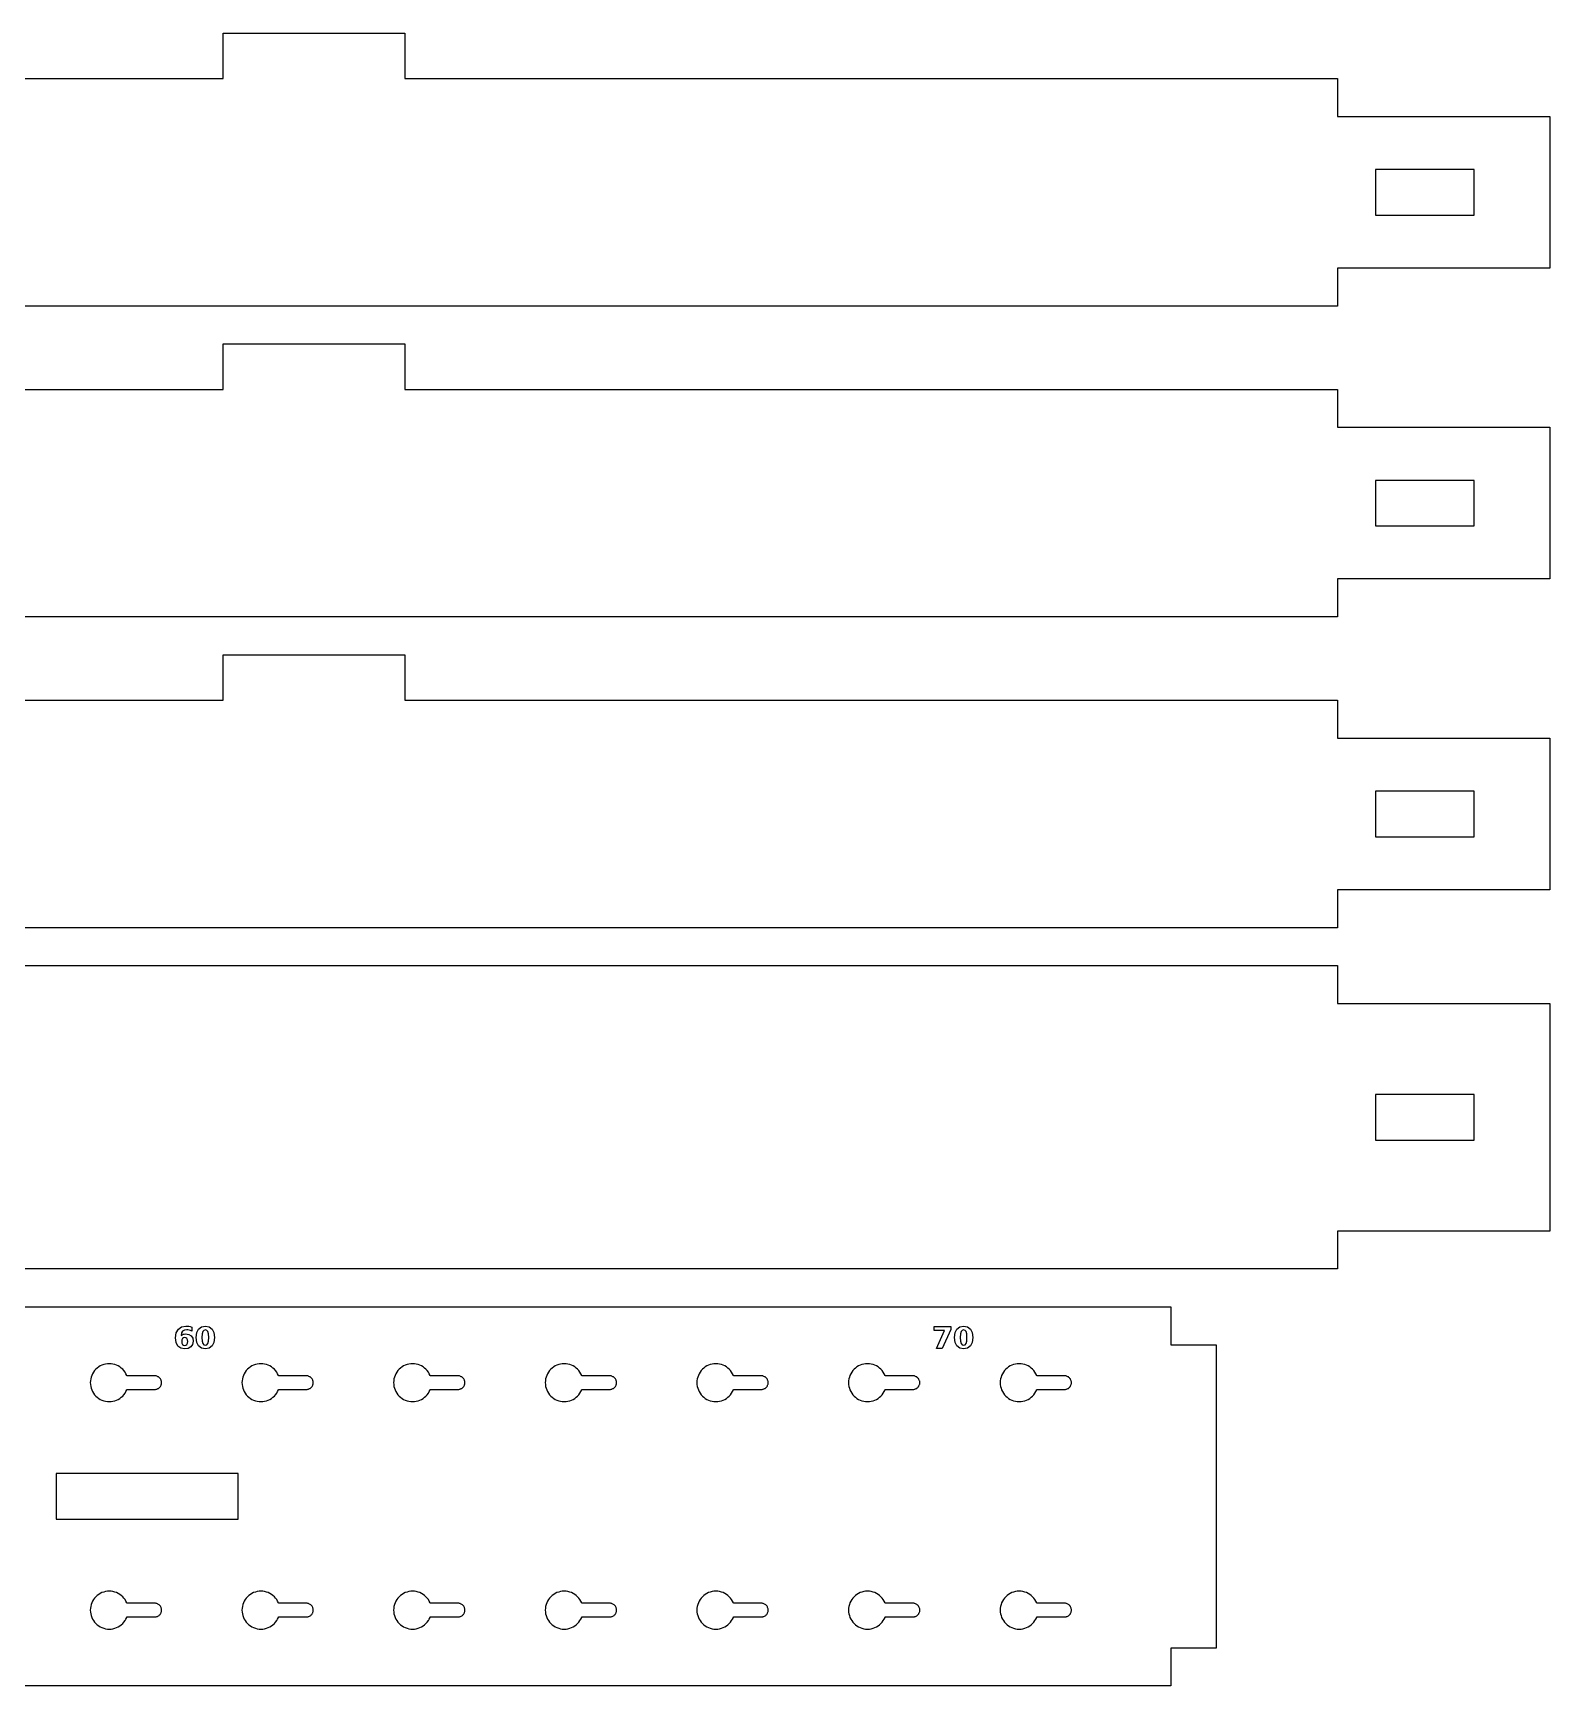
# Model space of a CAD drawing. Header units: millimetres. Extents: x 12 to 808, y 12 to 450.
# Drawn here: x 608.5 to 808.5, y 232.5 to 450.5 of the extents above; entities that cross this region are included whole.
import ezdxf

# ---------------------------------------------------------------- set-up
doc = ezdxf.new("R2010")
doc.units = ezdxf.units.MM
doc.layers.add('CUT', color=1, linetype='Continuous')
doc.layers.add('ENGRAVE', color=5, linetype='Continuous')

msp = doc.modelspace()

# ---------------------------------------------------------------- linework, layer by layer
at = {"layer": 'CUT', "color": 1}
for points in [[(413.5, 450.5), (437.5, 450.5), (437.5, 444.5), (523.5, 444.5), (523.5, 450.5), (547.5, 450.5), (547.5, 444.5), (633.5, 444.5), (633.5, 450.5), (657.5, 450.5), (657.5, 444.5), (780.5, 444.5), (780.5, 439.5), (808.5, 439.5), (808.5, 419.5), (780.5, 419.5), (780.5, 414.5), (40.5, 414.5)], [(413.5, 409.5), (437.5, 409.5), (437.5, 403.5), (523.5, 403.5), (523.5, 409.5), (547.5, 409.5), (547.5, 403.5), (633.5, 403.5), (633.5, 409.5), (657.5, 409.5), (657.5, 403.5), (780.5, 403.5), (780.5, 398.5), (808.5, 398.5), (808.5, 378.5), (780.5, 378.5), (780.5, 373.5), (40.5, 373.5)], [(413.5, 368.5), (437.5, 368.5), (437.5, 362.5), (523.5, 362.5), (523.5, 368.5), (547.5, 368.5), (547.5, 362.5), (633.5, 362.5), (633.5, 368.5), (657.5, 368.5), (657.5, 362.5), (780.5, 362.5), (780.5, 357.5), (808.5, 357.5), (808.5, 337.5), (780.5, 337.5), (780.5, 332.5), (40.5, 332.5)]]:
    msp.add_lwpolyline(points, dxfattribs=at)
for points in [[(798.5, 426.5), (798.5, 432.5), (785.5, 432.5), (785.5, 426.5)], [(798.5, 385.5), (798.5, 391.5), (785.5, 391.5), (785.5, 385.5)], [(798.5, 344.5), (798.5, 350.5), (785.5, 350.5), (785.5, 344.5)], [(12.5, 322.5), (40.5, 322.5), (40.5, 327.5), (780.5, 327.5), (780.5, 322.5), (808.5, 322.5), (808.5, 292.5), (780.5, 292.5), (780.5, 287.5), (40.5, 287.5), (40.5, 292.5), (12.5, 292.5)], [(798.5, 304.5), (798.5, 310.5), (785.5, 310.5), (785.5, 304.5)], [(12.5, 277.5), (18.5, 277.5), (18.5, 282.5), (758.5, 282.5), (758.5, 277.5), (764.5, 277.5), (764.5, 237.5), (758.5, 237.5), (758.5, 232.5), (18.5, 232.5), (18.5, 237.5), (12.5, 237.5)], [(619.89, 270.42), (620.09, 270.57), (620.27, 270.73), (620.43, 270.91), (620.58, 271.11), (620.7, 271.32), (620.81, 271.54), (620.83, 271.6), (624.5, 271.6), (624.59, 271.6), (624.68, 271.62), (624.76, 271.64), (624.84, 271.67), (624.92, 271.71), (625, 271.75), (625.07, 271.8), (625.14, 271.86), (625.2, 271.93), (625.25, 272), (625.29, 272.08), (625.33, 272.16), (625.36, 272.24), (625.38, 272.32), (625.4, 272.41), (625.4, 272.5), (625.4, 272.59), (625.38, 272.68), (625.36, 272.76), (625.33, 272.84), (625.29, 272.92), (625.25, 273), (625.2, 273.07), (625.14, 273.14), (625.07, 273.2), (625, 273.25), (624.92, 273.29), (624.84, 273.33), (624.76, 273.36), (624.68, 273.38), (624.59, 273.4), (624.5, 273.4), (620.83, 273.4), (620.81, 273.46), (620.7, 273.68), (620.58, 273.89), (620.43, 274.09), (620.27, 274.27), (620.09, 274.43), (619.89, 274.58), (619.68, 274.7), (619.46, 274.81), (619.23, 274.89), (618.99, 274.95), (618.75, 274.99), (618.5, 275), (618.25, 274.99), (618.01, 274.95), (617.77, 274.89), (617.54, 274.81), (617.32, 274.7), (617.11, 274.58), (616.91, 274.43), (616.73, 274.27), (616.57, 274.09), (616.42, 273.89), (616.3, 273.68), (616.19, 273.46), (616.11, 273.23), (616.05, 272.99), (616.01, 272.75), (616, 272.5), (616.01, 272.25), (616.05, 272.01), (616.11, 271.77), (616.19, 271.54), (616.3, 271.32), (616.42, 271.11), (616.57, 270.91), (616.73, 270.73), (616.91, 270.57), (617.11, 270.42), (617.32, 270.3), (617.54, 270.19), (617.77, 270.11), (618.01, 270.05), (618.25, 270.01), (618.5, 270), (618.75, 270.01), (618.99, 270.05), (619.23, 270.11), (619.46, 270.19), (619.68, 270.3)], [(639.89, 270.42), (640.09, 270.57), (640.27, 270.73), (640.43, 270.91), (640.58, 271.11), (640.7, 271.32), (640.81, 271.54), (640.83, 271.6), (644.5, 271.6), (644.59, 271.6), (644.68, 271.62), (644.76, 271.64), (644.84, 271.67), (644.92, 271.71), (645, 271.75), (645.07, 271.8), (645.14, 271.86), (645.2, 271.93), (645.25, 272), (645.29, 272.08), (645.33, 272.16), (645.36, 272.24), (645.38, 272.32), (645.4, 272.41), (645.4, 272.5), (645.4, 272.59), (645.38, 272.68), (645.36, 272.76), (645.33, 272.84), (645.29, 272.92), (645.25, 273), (645.2, 273.07), (645.14, 273.14), (645.07, 273.2), (645, 273.25), (644.92, 273.29), (644.84, 273.33), (644.76, 273.36), (644.68, 273.38), (644.59, 273.4), (644.5, 273.4), (640.83, 273.4), (640.81, 273.46), (640.7, 273.68), (640.58, 273.89), (640.43, 274.09), (640.27, 274.27), (640.09, 274.43), (639.89, 274.58), (639.68, 274.7), (639.46, 274.81), (639.23, 274.89), (638.99, 274.95), (638.75, 274.99), (638.5, 275), (638.25, 274.99), (638.01, 274.95), (637.77, 274.89), (637.54, 274.81), (637.32, 274.7), (637.11, 274.58), (636.91, 274.43), (636.73, 274.27), (636.57, 274.09), (636.42, 273.89), (636.3, 273.68), (636.19, 273.46), (636.11, 273.23), (636.05, 272.99), (636.01, 272.75), (636, 272.5), (636.01, 272.25), (636.05, 272.01), (636.11, 271.77), (636.19, 271.54), (636.3, 271.32), (636.42, 271.11), (636.57, 270.91), (636.73, 270.73), (636.91, 270.57), (637.11, 270.42), (637.32, 270.3), (637.54, 270.19), (637.77, 270.11), (638.01, 270.05), (638.25, 270.01), (638.5, 270), (638.75, 270.01), (638.99, 270.05), (639.23, 270.11), (639.46, 270.19), (639.68, 270.3)], [(660.09, 270.57), (660.27, 270.73), (660.43, 270.91), (660.58, 271.11), (660.7, 271.32), (660.81, 271.54), (660.83, 271.6), (664.5, 271.6), (664.59, 271.6), (664.68, 271.62), (664.76, 271.64), (664.84, 271.67), (664.92, 271.71), (665, 271.75), (665.07, 271.8), (665.14, 271.86), (665.2, 271.93), (665.25, 272), (665.29, 272.08), (665.33, 272.16), (665.36, 272.24), (665.38, 272.32), (665.4, 272.41), (665.4, 272.5), (665.4, 272.59), (665.38, 272.68), (665.36, 272.76), (665.33, 272.84), (665.29, 272.92), (665.25, 273), (665.2, 273.07), (665.14, 273.14), (665.07, 273.2), (665, 273.25), (664.92, 273.29), (664.84, 273.33), (664.76, 273.36), (664.68, 273.38), (664.59, 273.4), (664.5, 273.4), (660.83, 273.4), (660.81, 273.46), (660.7, 273.68), (660.58, 273.89), (660.43, 274.09), (660.27, 274.27), (660.09, 274.43), (659.89, 274.58), (659.68, 274.7), (659.46, 274.81), (659.23, 274.89), (658.99, 274.95), (658.75, 274.99), (658.5, 275), (658.25, 274.99), (658.01, 274.95), (657.77, 274.89), (657.54, 274.81), (657.32, 274.7), (657.11, 274.58), (656.91, 274.43), (656.73, 274.27), (656.57, 274.09), (656.42, 273.89), (656.3, 273.68), (656.19, 273.46), (656.11, 273.23), (656.05, 272.99), (656.01, 272.75), (656, 272.5), (656.01, 272.25), (656.05, 272.01), (656.11, 271.77), (656.19, 271.54), (656.3, 271.32), (656.42, 271.11), (656.57, 270.91), (656.73, 270.73), (656.91, 270.57), (657.11, 270.42), (657.32, 270.3), (657.54, 270.19), (657.77, 270.11), (658.01, 270.05), (658.25, 270.01), (658.5, 270), (658.75, 270.01), (658.99, 270.05), (659.23, 270.11), (659.46, 270.19), (659.68, 270.3), (659.89, 270.42)], [(680.09, 270.57), (680.27, 270.73), (680.43, 270.91), (680.58, 271.11), (680.7, 271.32), (680.81, 271.54), (680.83, 271.6), (684.5, 271.6), (684.59, 271.6), (684.68, 271.62), (684.76, 271.64), (684.84, 271.67), (684.92, 271.71), (685, 271.75), (685.07, 271.8), (685.14, 271.86), (685.2, 271.93), (685.25, 272), (685.29, 272.08), (685.33, 272.16), (685.36, 272.24), (685.38, 272.32), (685.4, 272.41), (685.4, 272.5), (685.4, 272.59), (685.38, 272.68), (685.36, 272.76), (685.33, 272.84), (685.29, 272.92), (685.25, 273), (685.2, 273.07), (685.14, 273.14), (685.07, 273.2), (685, 273.25), (684.92, 273.29), (684.84, 273.33), (684.76, 273.36), (684.68, 273.38), (684.59, 273.4), (684.5, 273.4), (680.83, 273.4), (680.81, 273.46), (680.7, 273.68), (680.58, 273.89), (680.43, 274.09), (680.27, 274.27), (680.09, 274.43), (679.89, 274.58), (679.68, 274.7), (679.46, 274.81), (679.23, 274.89), (678.99, 274.95), (678.75, 274.99), (678.5, 275), (678.25, 274.99), (678.01, 274.95), (677.77, 274.89), (677.54, 274.81), (677.32, 274.7), (677.11, 274.58), (676.91, 274.43), (676.73, 274.27), (676.57, 274.09), (676.42, 273.89), (676.3, 273.68), (676.19, 273.46), (676.11, 273.23), (676.05, 272.99), (676.01, 272.75), (676, 272.5), (676.01, 272.25), (676.05, 272.01), (676.11, 271.77), (676.19, 271.54), (676.3, 271.32), (676.42, 271.11), (676.57, 270.91), (676.73, 270.73), (676.91, 270.57), (677.11, 270.42), (677.32, 270.3), (677.54, 270.19), (677.77, 270.11), (678.01, 270.05), (678.25, 270.01), (678.5, 270), (678.75, 270.01), (678.99, 270.05), (679.23, 270.11), (679.46, 270.19), (679.68, 270.3), (679.89, 270.42)], [(699.89, 270.42), (700.09, 270.57), (700.27, 270.73), (700.43, 270.91), (700.58, 271.11), (700.7, 271.32), (700.81, 271.54), (700.83, 271.6), (704.5, 271.6), (704.59, 271.6), (704.68, 271.62), (704.76, 271.64), (704.84, 271.67), (704.92, 271.71), (705, 271.75), (705.07, 271.8), (705.14, 271.86), (705.2, 271.93), (705.25, 272), (705.29, 272.08), (705.33, 272.16), (705.36, 272.24), (705.38, 272.32), (705.4, 272.41), (705.4, 272.5), (705.4, 272.59), (705.38, 272.68), (705.36, 272.76), (705.33, 272.84), (705.29, 272.92), (705.25, 273), (705.2, 273.07), (705.14, 273.14), (705.07, 273.2), (705, 273.25), (704.92, 273.29), (704.84, 273.33), (704.76, 273.36), (704.68, 273.38), (704.59, 273.4), (704.5, 273.4), (700.83, 273.4), (700.81, 273.46), (700.7, 273.68), (700.58, 273.89), (700.43, 274.09), (700.27, 274.27), (700.09, 274.43), (699.89, 274.58), (699.68, 274.7), (699.46, 274.81), (699.23, 274.89), (698.99, 274.95), (698.75, 274.99), (698.5, 275), (698.25, 274.99), (698.01, 274.95), (697.77, 274.89), (697.54, 274.81), (697.32, 274.7), (697.11, 274.58), (696.91, 274.43), (696.73, 274.27), (696.57, 274.09), (696.42, 273.89), (696.3, 273.68), (696.19, 273.46), (696.11, 273.23), (696.05, 272.99), (696.01, 272.75), (696, 272.5), (696.01, 272.25), (696.05, 272.01), (696.11, 271.77), (696.19, 271.54), (696.3, 271.32), (696.42, 271.11), (696.57, 270.91), (696.73, 270.73), (696.91, 270.57), (697.11, 270.42), (697.32, 270.3), (697.54, 270.19), (697.77, 270.11), (698.01, 270.05), (698.25, 270.01), (698.5, 270), (698.75, 270.01), (698.99, 270.05), (699.23, 270.11), (699.46, 270.19), (699.68, 270.3)], [(720.09, 270.57), (720.27, 270.73), (720.43, 270.91), (720.58, 271.11), (720.7, 271.32), (720.81, 271.54), (720.83, 271.6), (724.5, 271.6), (724.59, 271.6), (724.68, 271.62), (724.76, 271.64), (724.84, 271.67), (724.92, 271.71), (725, 271.75), (725.07, 271.8), (725.14, 271.86), (725.2, 271.93), (725.25, 272), (725.29, 272.08), (725.33, 272.16), (725.36, 272.24), (725.38, 272.32), (725.4, 272.41), (725.4, 272.5), (725.4, 272.59), (725.38, 272.68), (725.36, 272.76), (725.33, 272.84), (725.29, 272.92), (725.25, 273), (725.2, 273.07), (725.14, 273.14), (725.07, 273.2), (725, 273.25), (724.92, 273.29), (724.84, 273.33), (724.76, 273.36), (724.68, 273.38), (724.59, 273.4), (724.5, 273.4), (720.83, 273.4), (720.81, 273.46), (720.7, 273.68), (720.58, 273.89), (720.43, 274.09), (720.27, 274.27), (720.09, 274.43), (719.89, 274.58), (719.68, 274.7), (719.46, 274.81), (719.23, 274.89), (718.99, 274.95), (718.75, 274.99), (718.5, 275), (718.25, 274.99), (718.01, 274.95), (717.77, 274.89), (717.54, 274.81), (717.32, 274.7), (717.11, 274.58), (716.91, 274.43), (716.73, 274.27), (716.57, 274.09), (716.42, 273.89), (716.3, 273.68), (716.19, 273.46), (716.11, 273.23), (716.05, 272.99), (716.01, 272.75), (716, 272.5), (716.01, 272.25), (716.05, 272.01), (716.11, 271.77), (716.19, 271.54), (716.3, 271.32), (716.42, 271.11), (716.57, 270.91), (716.73, 270.73), (716.91, 270.57), (717.11, 270.42), (717.32, 270.3), (717.54, 270.19), (717.77, 270.11), (718.01, 270.05), (718.25, 270.01), (718.5, 270), (718.75, 270.01), (718.99, 270.05), (719.23, 270.11), (719.46, 270.19), (719.68, 270.3), (719.89, 270.42)], [(739.89, 270.42), (740.09, 270.57), (740.27, 270.73), (740.43, 270.91), (740.58, 271.11), (740.7, 271.32), (740.81, 271.54), (740.83, 271.6), (744.5, 271.6), (744.59, 271.6), (744.68, 271.62), (744.76, 271.64), (744.84, 271.67), (744.92, 271.71), (745, 271.75), (745.07, 271.8), (745.14, 271.86), (745.2, 271.93), (745.25, 272), (745.29, 272.08), (745.33, 272.16), (745.36, 272.24), (745.38, 272.32), (745.4, 272.41), (745.4, 272.5), (745.4, 272.59), (745.38, 272.68), (745.36, 272.76), (745.33, 272.84), (745.29, 272.92), (745.25, 273), (745.2, 273.07), (745.14, 273.14), (745.07, 273.2), (745, 273.25), (744.92, 273.29), (744.84, 273.33), (744.76, 273.36), (744.68, 273.38), (744.59, 273.4), (744.5, 273.4), (740.83, 273.4), (740.81, 273.46), (740.7, 273.68), (740.58, 273.89), (740.43, 274.09), (740.27, 274.27), (740.09, 274.43), (739.89, 274.58), (739.68, 274.7), (739.46, 274.81), (739.23, 274.89), (738.99, 274.95), (738.75, 274.99), (738.5, 275), (738.25, 274.99), (738.01, 274.95), (737.77, 274.89), (737.54, 274.81), (737.32, 274.7), (737.11, 274.58), (736.91, 274.43), (736.73, 274.27), (736.57, 274.09), (736.42, 273.89), (736.3, 273.68), (736.19, 273.46), (736.11, 273.23), (736.05, 272.99), (736.01, 272.75), (736, 272.5), (736.01, 272.25), (736.05, 272.01), (736.11, 271.77), (736.19, 271.54), (736.3, 271.32), (736.42, 271.11), (736.57, 270.91), (736.73, 270.73), (736.91, 270.57), (737.11, 270.42), (737.32, 270.3), (737.54, 270.19), (737.77, 270.11), (738.01, 270.05), (738.25, 270.01), (738.5, 270), (738.75, 270.01), (738.99, 270.05), (739.23, 270.11), (739.46, 270.19), (739.68, 270.3)], [(611.5, 254.5), (635.5, 254.5), (635.5, 260.5), (611.5, 260.5)], [(620.09, 240.57), (620.27, 240.73), (620.43, 240.91), (620.58, 241.11), (620.7, 241.32), (620.81, 241.54), (620.83, 241.6), (624.5, 241.6), (624.59, 241.6), (624.68, 241.62), (624.76, 241.64), (624.84, 241.67), (624.92, 241.71), (625, 241.75), (625.07, 241.8), (625.14, 241.86), (625.2, 241.93), (625.25, 242), (625.29, 242.08), (625.33, 242.16), (625.36, 242.24), (625.38, 242.32), (625.4, 242.41), (625.4, 242.5), (625.4, 242.59), (625.38, 242.68), (625.36, 242.76), (625.33, 242.84), (625.29, 242.92), (625.25, 243), (625.2, 243.07), (625.14, 243.14), (625.07, 243.2), (625, 243.25), (624.92, 243.29), (624.84, 243.33), (624.76, 243.36), (624.68, 243.38), (624.59, 243.4), (624.5, 243.4), (620.83, 243.4), (620.81, 243.46), (620.7, 243.68), (620.58, 243.89), (620.43, 244.09), (620.27, 244.27), (620.09, 244.43), (619.89, 244.58), (619.68, 244.7), (619.46, 244.81), (619.23, 244.89), (618.99, 244.95), (618.75, 244.99), (618.5, 245), (618.25, 244.99), (618.01, 244.95), (617.77, 244.89), (617.54, 244.81), (617.32, 244.7), (617.11, 244.58), (616.91, 244.43), (616.73, 244.27), (616.57, 244.09), (616.42, 243.89), (616.3, 243.68), (616.19, 243.46), (616.11, 243.23), (616.05, 242.99), (616.01, 242.75), (616, 242.5), (616.01, 242.25), (616.05, 242.01), (616.11, 241.77), (616.19, 241.54), (616.3, 241.32), (616.42, 241.11), (616.57, 240.91), (616.73, 240.73), (616.91, 240.57), (617.11, 240.42), (617.32, 240.3), (617.54, 240.19), (617.77, 240.11), (618.01, 240.05), (618.25, 240.01), (618.5, 240), (618.75, 240.01), (618.99, 240.05), (619.23, 240.11), (619.46, 240.19), (619.68, 240.3), (619.89, 240.42)], [(639.89, 240.42), (640.09, 240.57), (640.27, 240.73), (640.43, 240.91), (640.58, 241.11), (640.7, 241.32), (640.81, 241.54), (640.83, 241.6), (644.5, 241.6), (644.59, 241.6), (644.68, 241.62), (644.76, 241.64), (644.84, 241.67), (644.92, 241.71), (645, 241.75), (645.07, 241.8), (645.14, 241.86), (645.2, 241.93), (645.25, 242), (645.29, 242.08), (645.33, 242.16), (645.36, 242.24), (645.38, 242.32), (645.4, 242.41), (645.4, 242.5), (645.4, 242.59), (645.38, 242.68), (645.36, 242.76), (645.33, 242.84), (645.29, 242.92), (645.25, 243), (645.2, 243.07), (645.14, 243.14), (645.07, 243.2), (645, 243.25), (644.92, 243.29), (644.84, 243.33), (644.76, 243.36), (644.68, 243.38), (644.59, 243.4), (644.5, 243.4), (640.83, 243.4), (640.81, 243.46), (640.7, 243.68), (640.58, 243.89), (640.43, 244.09), (640.27, 244.27), (640.09, 244.43), (639.89, 244.58), (639.68, 244.7), (639.46, 244.81), (639.23, 244.89), (638.99, 244.95), (638.75, 244.99), (638.5, 245), (638.25, 244.99), (638.01, 244.95), (637.77, 244.89), (637.54, 244.81), (637.32, 244.7), (637.11, 244.58), (636.91, 244.43), (636.73, 244.27), (636.57, 244.09), (636.42, 243.89), (636.3, 243.68), (636.19, 243.46), (636.11, 243.23), (636.05, 242.99), (636.01, 242.75), (636, 242.5), (636.01, 242.25), (636.05, 242.01), (636.11, 241.77), (636.19, 241.54), (636.3, 241.32), (636.42, 241.11), (636.57, 240.91), (636.73, 240.73), (636.91, 240.57), (637.11, 240.42), (637.32, 240.3), (637.54, 240.19), (637.77, 240.11), (638.01, 240.05), (638.25, 240.01), (638.5, 240), (638.75, 240.01), (638.99, 240.05), (639.23, 240.11), (639.46, 240.19), (639.68, 240.3)], [(660.09, 240.57), (660.27, 240.73), (660.43, 240.91), (660.58, 241.11), (660.7, 241.32), (660.81, 241.54), (660.83, 241.6), (664.5, 241.6), (664.59, 241.6), (664.68, 241.62), (664.76, 241.64), (664.84, 241.67), (664.92, 241.71), (665, 241.75), (665.07, 241.8), (665.14, 241.86), (665.2, 241.93), (665.25, 242), (665.29, 242.08), (665.33, 242.16), (665.36, 242.24), (665.38, 242.32), (665.4, 242.41), (665.4, 242.5), (665.4, 242.59), (665.38, 242.68), (665.36, 242.76), (665.33, 242.84), (665.29, 242.92), (665.25, 243), (665.2, 243.07), (665.14, 243.14), (665.07, 243.2), (665, 243.25), (664.92, 243.29), (664.84, 243.33), (664.76, 243.36), (664.68, 243.38), (664.59, 243.4), (664.5, 243.4), (660.83, 243.4), (660.81, 243.46), (660.7, 243.68), (660.58, 243.89), (660.43, 244.09), (660.27, 244.27), (660.09, 244.43), (659.89, 244.58), (659.68, 244.7), (659.46, 244.81), (659.23, 244.89), (658.99, 244.95), (658.75, 244.99), (658.5, 245), (658.25, 244.99), (658.01, 244.95), (657.77, 244.89), (657.54, 244.81), (657.32, 244.7), (657.11, 244.58), (656.91, 244.43), (656.73, 244.27), (656.57, 244.09), (656.42, 243.89), (656.3, 243.68), (656.19, 243.46), (656.11, 243.23), (656.05, 242.99), (656.01, 242.75), (656, 242.5), (656.01, 242.25), (656.05, 242.01), (656.11, 241.77), (656.19, 241.54), (656.3, 241.32), (656.42, 241.11), (656.57, 240.91), (656.73, 240.73), (656.91, 240.57), (657.11, 240.42), (657.32, 240.3), (657.54, 240.19), (657.77, 240.11), (658.01, 240.05), (658.25, 240.01), (658.5, 240), (658.75, 240.01), (658.99, 240.05), (659.23, 240.11), (659.46, 240.19), (659.68, 240.3), (659.89, 240.42)], [(680.09, 240.57), (680.27, 240.73), (680.43, 240.91), (680.58, 241.11), (680.7, 241.32), (680.81, 241.54), (680.83, 241.6), (684.5, 241.6), (684.59, 241.6), (684.68, 241.62), (684.76, 241.64), (684.84, 241.67), (684.92, 241.71), (685, 241.75), (685.07, 241.8), (685.14, 241.86), (685.2, 241.93), (685.25, 242), (685.29, 242.08), (685.33, 242.16), (685.36, 242.24), (685.38, 242.32), (685.4, 242.41), (685.4, 242.5), (685.4, 242.59), (685.38, 242.68), (685.36, 242.76), (685.33, 242.84), (685.29, 242.92), (685.25, 243), (685.2, 243.07), (685.14, 243.14), (685.07, 243.2), (685, 243.25), (684.92, 243.29), (684.84, 243.33), (684.76, 243.36), (684.68, 243.38), (684.59, 243.4), (684.5, 243.4), (680.83, 243.4), (680.81, 243.46), (680.7, 243.68), (680.58, 243.89), (680.43, 244.09), (680.27, 244.27), (680.09, 244.43), (679.89, 244.58), (679.68, 244.7), (679.46, 244.81), (679.23, 244.89), (678.99, 244.95), (678.75, 244.99), (678.5, 245), (678.25, 244.99), (678.01, 244.95), (677.77, 244.89), (677.54, 244.81), (677.32, 244.7), (677.11, 244.58), (676.91, 244.43), (676.73, 244.27), (676.57, 244.09), (676.42, 243.89), (676.3, 243.68), (676.19, 243.46), (676.11, 243.23), (676.05, 242.99), (676.01, 242.75), (676, 242.5), (676.01, 242.25), (676.05, 242.01), (676.11, 241.77), (676.19, 241.54), (676.3, 241.32), (676.42, 241.11), (676.57, 240.91), (676.73, 240.73), (676.91, 240.57), (677.11, 240.42), (677.32, 240.3), (677.54, 240.19), (677.77, 240.11), (678.01, 240.05), (678.25, 240.01), (678.5, 240), (678.75, 240.01), (678.99, 240.05), (679.23, 240.11), (679.46, 240.19), (679.68, 240.3), (679.89, 240.42)], [(699.89, 240.42), (700.09, 240.57), (700.27, 240.73), (700.43, 240.91), (700.58, 241.11), (700.7, 241.32), (700.81, 241.54), (700.83, 241.6), (704.5, 241.6), (704.59, 241.6), (704.68, 241.62), (704.76, 241.64), (704.84, 241.67), (704.92, 241.71), (705, 241.75), (705.07, 241.8), (705.14, 241.86), (705.2, 241.93), (705.25, 242), (705.29, 242.08), (705.33, 242.16), (705.36, 242.24), (705.38, 242.32), (705.4, 242.41), (705.4, 242.5), (705.4, 242.59), (705.38, 242.68), (705.36, 242.76), (705.33, 242.84), (705.29, 242.92), (705.25, 243), (705.2, 243.07), (705.14, 243.14), (705.07, 243.2), (705, 243.25), (704.92, 243.29), (704.84, 243.33), (704.76, 243.36), (704.68, 243.38), (704.59, 243.4), (704.5, 243.4), (700.83, 243.4), (700.81, 243.46), (700.7, 243.68), (700.58, 243.89), (700.43, 244.09), (700.27, 244.27), (700.09, 244.43), (699.89, 244.58), (699.68, 244.7), (699.46, 244.81), (699.23, 244.89), (698.99, 244.95), (698.75, 244.99), (698.5, 245), (698.25, 244.99), (698.01, 244.95), (697.77, 244.89), (697.54, 244.81), (697.32, 244.7), (697.11, 244.58), (696.91, 244.43), (696.73, 244.27), (696.57, 244.09), (696.42, 243.89), (696.3, 243.68), (696.19, 243.46), (696.11, 243.23), (696.05, 242.99), (696.01, 242.75), (696, 242.5), (696.01, 242.25), (696.05, 242.01), (696.11, 241.77), (696.19, 241.54), (696.3, 241.32), (696.42, 241.11), (696.57, 240.91), (696.73, 240.73), (696.91, 240.57), (697.11, 240.42), (697.32, 240.3), (697.54, 240.19), (697.77, 240.11), (698.01, 240.05), (698.25, 240.01), (698.5, 240), (698.75, 240.01), (698.99, 240.05), (699.23, 240.11), (699.46, 240.19), (699.68, 240.3)], [(720.09, 240.57), (720.27, 240.73), (720.43, 240.91), (720.58, 241.11), (720.7, 241.32), (720.81, 241.54), (720.83, 241.6), (724.5, 241.6), (724.59, 241.6), (724.68, 241.62), (724.76, 241.64), (724.84, 241.67), (724.92, 241.71), (725, 241.75), (725.07, 241.8), (725.14, 241.86), (725.2, 241.93), (725.25, 242), (725.29, 242.08), (725.33, 242.16), (725.36, 242.24), (725.38, 242.32), (725.4, 242.41), (725.4, 242.5), (725.4, 242.59), (725.38, 242.68), (725.36, 242.76), (725.33, 242.84), (725.29, 242.92), (725.25, 243), (725.2, 243.07), (725.14, 243.14), (725.07, 243.2), (725, 243.25), (724.92, 243.29), (724.84, 243.33), (724.76, 243.36), (724.68, 243.38), (724.59, 243.4), (724.5, 243.4), (720.83, 243.4), (720.81, 243.46), (720.7, 243.68), (720.58, 243.89), (720.43, 244.09), (720.27, 244.27), (720.09, 244.43), (719.89, 244.58), (719.68, 244.7), (719.46, 244.81), (719.23, 244.89), (718.99, 244.95), (718.75, 244.99), (718.5, 245), (718.25, 244.99), (718.01, 244.95), (717.77, 244.89), (717.54, 244.81), (717.32, 244.7), (717.11, 244.58), (716.91, 244.43), (716.73, 244.27), (716.57, 244.09), (716.42, 243.89), (716.3, 243.68), (716.19, 243.46), (716.11, 243.23), (716.05, 242.99), (716.01, 242.75), (716, 242.5), (716.01, 242.25), (716.05, 242.01), (716.11, 241.77), (716.19, 241.54), (716.3, 241.32), (716.42, 241.11), (716.57, 240.91), (716.73, 240.73), (716.91, 240.57), (717.11, 240.42), (717.32, 240.3), (717.54, 240.19), (717.77, 240.11), (718.01, 240.05), (718.25, 240.01), (718.5, 240), (718.75, 240.01), (718.99, 240.05), (719.23, 240.11), (719.46, 240.19), (719.68, 240.3), (719.89, 240.42)], [(739.89, 240.42), (740.09, 240.57), (740.27, 240.73), (740.43, 240.91), (740.58, 241.11), (740.7, 241.32), (740.81, 241.54), (740.83, 241.6), (744.5, 241.6), (744.59, 241.6), (744.68, 241.62), (744.76, 241.64), (744.84, 241.67), (744.92, 241.71), (745, 241.75), (745.07, 241.8), (745.14, 241.86), (745.2, 241.93), (745.25, 242), (745.29, 242.08), (745.33, 242.16), (745.36, 242.24), (745.38, 242.32), (745.4, 242.41), (745.4, 242.5), (745.4, 242.59), (745.38, 242.68), (745.36, 242.76), (745.33, 242.84), (745.29, 242.92), (745.25, 243), (745.2, 243.07), (745.14, 243.14), (745.07, 243.2), (745, 243.25), (744.92, 243.29), (744.84, 243.33), (744.76, 243.36), (744.68, 243.38), (744.59, 243.4), (744.5, 243.4), (740.83, 243.4), (740.81, 243.46), (740.7, 243.68), (740.58, 243.89), (740.43, 244.09), (740.27, 244.27), (740.09, 244.43), (739.89, 244.58), (739.68, 244.7), (739.46, 244.81), (739.23, 244.89), (738.99, 244.95), (738.75, 244.99), (738.5, 245), (738.25, 244.99), (738.01, 244.95), (737.77, 244.89), (737.54, 244.81), (737.32, 244.7), (737.11, 244.58), (736.91, 244.43), (736.73, 244.27), (736.57, 244.09), (736.42, 243.89), (736.3, 243.68), (736.19, 243.46), (736.11, 243.23), (736.05, 242.99), (736.01, 242.75), (736, 242.5), (736.01, 242.25), (736.05, 242.01), (736.11, 241.77), (736.19, 241.54), (736.3, 241.32), (736.42, 241.11), (736.57, 240.91), (736.73, 240.73), (736.91, 240.57), (737.11, 240.42), (737.32, 240.3), (737.54, 240.19), (737.77, 240.11), (738.01, 240.05), (738.25, 240.01), (738.5, 240), (738.75, 240.01), (738.99, 240.05), (739.23, 240.11), (739.46, 240.19), (739.68, 240.3)]]:
    msp.add_lwpolyline(points, close=True, dxfattribs=at)
at = {"layer": 'ENGRAVE', "color": 5}
for points in [[(629.38, 279.84), (629.38, 279.3), (629.2, 279.38), (629.03, 279.43), (628.87, 279.46), (628.71, 279.47), (628.41, 279.43), (628.18, 279.29), (628.04, 279.05), (627.97, 278.73), (628.1, 278.82), (628.24, 278.88), (628.4, 278.91), (628.57, 278.92), (628.98, 278.86), (629.29, 278.66), (629.5, 278.36), (629.57, 277.98), (629.49, 277.55), (629.26, 277.23), (628.9, 277.01), (628.44, 276.94), (627.94, 277.04), (627.56, 277.33), (627.33, 277.79), (627.25, 278.42), (627.34, 279.06), (627.61, 279.55), (628.04, 279.86), (628.61, 279.97), (628.81, 279.96), (629, 279.93), (629.19, 279.89)], [(632.38, 278.45), (632.3, 277.81), (632.06, 277.34), (631.68, 277.04), (631.18, 276.94), (630.67, 277.04), (630.29, 277.34), (630.05, 277.81), (629.97, 278.45), (630.05, 279.1), (630.29, 279.57), (630.67, 279.87), (631.18, 279.97), (631.68, 279.87), (632.06, 279.57), (632.3, 279.1)], [(631.62, 278.46), (631.6, 278.93), (631.52, 279.23), (631.38, 279.4), (631.18, 279.45), (630.97, 279.4), (630.83, 279.23), (630.75, 278.93), (630.73, 278.46), (630.75, 277.99), (630.83, 277.68), (630.97, 277.51), (631.18, 277.45), (631.38, 277.51), (631.52, 277.68), (631.6, 277.99)], [(727.27, 279.92), (729.47, 279.92), (729.47, 279.49), (728.33, 277), (727.6, 277), (728.67, 279.36), (727.27, 279.36)], [(732.38, 278.45), (732.3, 277.81), (732.06, 277.34), (731.68, 277.04), (731.18, 276.94), (730.67, 277.04), (730.29, 277.34), (730.05, 277.81), (729.97, 278.45), (730.05, 279.1), (730.29, 279.57), (730.67, 279.87), (731.18, 279.97), (731.68, 279.87), (732.06, 279.57), (732.3, 279.1)], [(731.62, 278.46), (731.6, 278.93), (731.52, 279.23), (731.38, 279.4), (731.18, 279.45), (730.97, 279.4), (730.83, 279.23), (730.75, 278.93), (730.73, 278.46), (730.75, 277.99), (730.83, 277.68), (730.97, 277.51), (731.18, 277.45), (731.38, 277.51), (731.52, 277.68), (731.6, 277.99)], [(628.45, 278.44), (628.27, 278.41), (628.15, 278.31), (628.08, 278.15), (628.05, 277.93), (628.08, 277.7), (628.15, 277.54), (628.27, 277.45), (628.45, 277.42), (628.62, 277.45), (628.75, 277.54), (628.82, 277.7), (628.84, 277.93), (628.82, 278.15), (628.75, 278.31), (628.62, 278.41)]]:
    msp.add_lwpolyline(points, close=True, dxfattribs=at)

doc.saveas('drawing.dxf')
